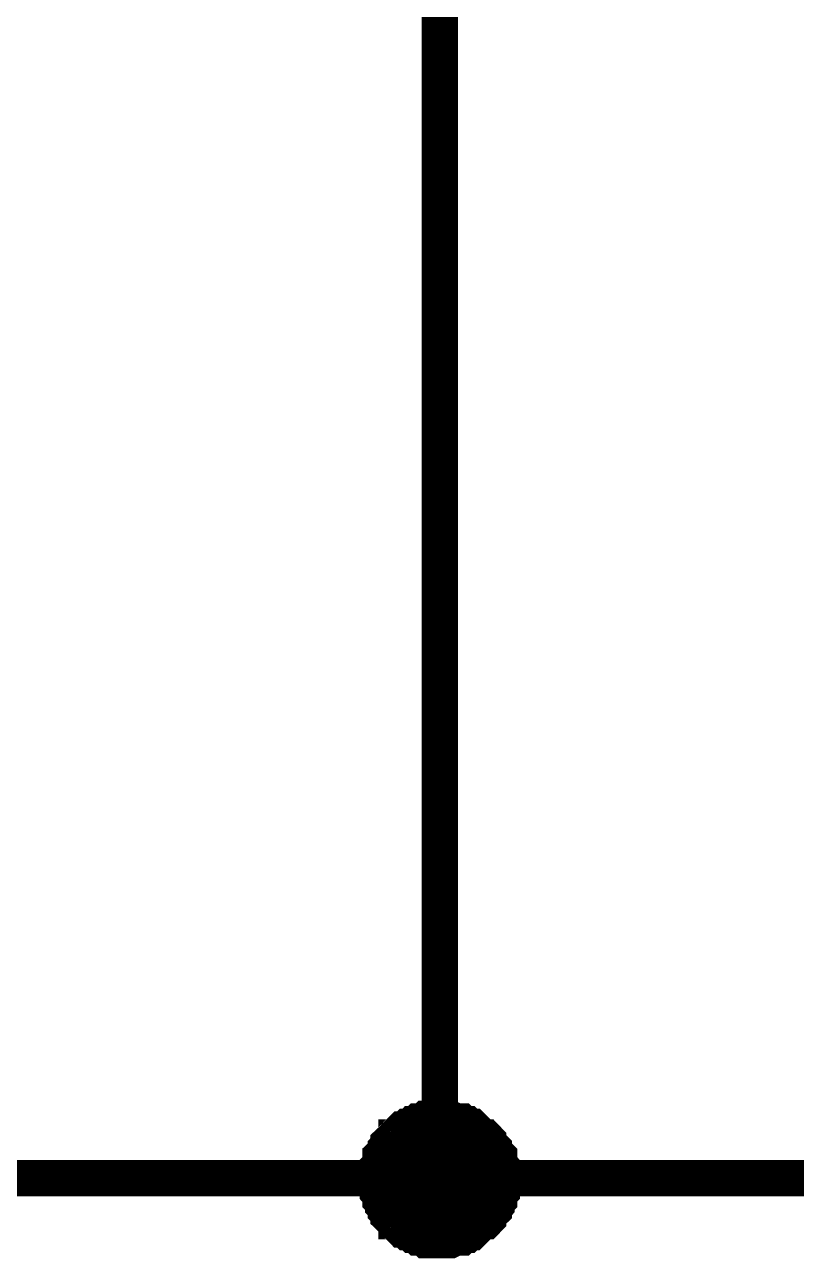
# Model space of a CAD drawing. Header units: millimetres. Extents: x 0 to 800, y 0 to 567.
# Drawn here: x 319.4 to 325.8, y 83.35 to 93.58 of the extents above; entities that cross this region are included whole.
import ezdxf

# ---------------------------------------------------------------- set-up
doc = ezdxf.new("R2010")
doc.units = ezdxf.units.MM
doc.layers.add('Sheet', color=255, linetype='Continuous')

msp = doc.modelspace()

# ---------------------------------------------------------------- linework, layer by layer
at = {"layer": 'Sheet'}
for points, const_width in [([(287.696, 112.24), (314.149, 112.24), (314.149, 84.018), (322.84, 84.018), (328.44, 84.018), (333.972, 84.018), (340.58, 84.018)], 0.3), ([(322.84, 84.018), (322.84, 100.615)], 0.3), ([(322.325, 84.018), (322.325, 84.04), (322.325, 84.063), (322.325, 84.085), (322.325, 84.107), (322.347, 84.13), (322.347, 84.152), (322.347, 84.197), (322.37, 84.219), (322.37, 84.219), (322.392, 84.242), (322.392, 84.264), (322.414, 84.287), (322.414, 84.309), (322.437, 84.331), (322.459, 84.354), (322.482, 84.354), (322.482, 84.376), (322.504, 84.399), (322.526, 84.421), (322.549, 84.421), (322.571, 84.443), (322.594, 84.443), (322.616, 84.466), (322.638, 84.466), (322.661, 84.488), (322.683, 84.488), (322.706, 84.488), (322.728, 84.511), (322.75, 84.511), (322.795, 84.511), (322.818, 84.511), (322.84, 84.511)], 0.3), ([(322.325, 84.018), (322.325, 84.04), (322.325, 84.063), (322.325, 84.085), (322.325, 84.107), (322.347, 84.13), (322.347, 84.152), (322.347, 84.197), (322.37, 84.219), (322.37, 84.219), (322.392, 84.242), (322.392, 84.264), (322.414, 84.287), (322.414, 84.309), (322.437, 84.331), (322.459, 84.354), (322.482, 84.354), (322.482, 84.376), (322.504, 84.399), (322.526, 84.421), (322.549, 84.421), (322.571, 84.443), (322.594, 84.443), (322.616, 84.466), (322.638, 84.466), (322.661, 84.488), (322.683, 84.488), (322.706, 84.488), (322.728, 84.511), (322.75, 84.511), (322.795, 84.511), (322.818, 84.511), (322.84, 84.511)], 0.3), ([(322.325, 84.018), (322.325, 84.04), (322.325, 84.063), (322.325, 84.085), (322.325, 84.107), (322.347, 84.13), (322.347, 84.152), (322.347, 84.197), (322.37, 84.219), (322.37, 84.219), (322.392, 84.242), (322.392, 84.264), (322.414, 84.287), (322.414, 84.309), (322.437, 84.331), (322.459, 84.354), (322.482, 84.354), (322.482, 84.376), (322.504, 84.399), (322.526, 84.421), (322.549, 84.421), (322.571, 84.443), (322.594, 84.443), (322.616, 84.466), (322.638, 84.466), (322.661, 84.488), (322.683, 84.488), (322.706, 84.488), (322.728, 84.511), (322.75, 84.511), (322.795, 84.511), (322.818, 84.511), (322.84, 84.511)], 0.3), ([(322.325, 84.018), (322.325, 84.04), (322.325, 84.063), (322.325, 84.085), (322.325, 84.107), (322.347, 84.13), (322.347, 84.152), (322.347, 84.197), (322.37, 84.219), (322.37, 84.219), (322.392, 84.242), (322.392, 84.264), (322.414, 84.287), (322.414, 84.309), (322.437, 84.331), (322.459, 84.354), (322.482, 84.354), (322.482, 84.376), (322.504, 84.399), (322.526, 84.421), (322.549, 84.421), (322.571, 84.443), (322.594, 84.443), (322.616, 84.466), (322.638, 84.466), (322.661, 84.488), (322.683, 84.488), (322.706, 84.488), (322.728, 84.511), (322.75, 84.511), (322.795, 84.511), (322.818, 84.511), (322.84, 84.511)], 0.3), ([(322.84, 84.511), (322.84, 84.511)], 0.3), ([(322.84, 84.511), (322.862, 84.511), (322.885, 84.511), (322.907, 84.511), (322.929, 84.511), (322.974, 84.488), (322.997, 84.488), (323.019, 84.488), (323.041, 84.466), (323.064, 84.466), (323.086, 84.443), (323.109, 84.443), (323.131, 84.421), (323.131, 84.421), (323.153, 84.399), (323.176, 84.376), (323.198, 84.354), (323.221, 84.354), (323.243, 84.331), (323.243, 84.309), (323.265, 84.287), (323.288, 84.264), (323.288, 84.242), (323.31, 84.219), (323.31, 84.219), (323.333, 84.197), (323.333, 84.152), (323.333, 84.13), (323.355, 84.107), (323.355, 84.085), (323.355, 84.063), (323.355, 84.04), (323.355, 84.018)], 0.3), ([(322.84, 84.511), (322.84, 84.511)], 0.3), ([(322.84, 84.511), (322.862, 84.511), (322.885, 84.511), (322.907, 84.511), (322.929, 84.511), (322.974, 84.488), (322.997, 84.488), (323.019, 84.488), (323.041, 84.466), (323.064, 84.466), (323.086, 84.443), (323.109, 84.443), (323.131, 84.421), (323.131, 84.421), (323.153, 84.399), (323.176, 84.376), (323.198, 84.354), (323.221, 84.354), (323.243, 84.331), (323.243, 84.309), (323.265, 84.287), (323.288, 84.264), (323.288, 84.242), (323.31, 84.219), (323.31, 84.219), (323.333, 84.197), (323.333, 84.152), (323.333, 84.13), (323.355, 84.107), (323.355, 84.085), (323.355, 84.063), (323.355, 84.04), (323.355, 84.018)], 0.3), ([(322.84, 84.511), (322.84, 84.511)], 0.3), ([(322.84, 84.511), (322.862, 84.511), (322.885, 84.511), (322.907, 84.511), (322.929, 84.511), (322.974, 84.488), (322.997, 84.488), (323.019, 84.488), (323.041, 84.466), (323.064, 84.466), (323.086, 84.443), (323.109, 84.443), (323.131, 84.421), (323.131, 84.421), (323.153, 84.399), (323.176, 84.376), (323.198, 84.354), (323.221, 84.354), (323.243, 84.331), (323.243, 84.309), (323.265, 84.287), (323.288, 84.264), (323.288, 84.242), (323.31, 84.219), (323.31, 84.219), (323.333, 84.197), (323.333, 84.152), (323.333, 84.13), (323.355, 84.107), (323.355, 84.085), (323.355, 84.063), (323.355, 84.04), (323.355, 84.018)], 0.3), ([(322.84, 84.511), (322.84, 84.511)], 0.3), ([(322.84, 84.511), (322.862, 84.511), (322.885, 84.511), (322.907, 84.511), (322.929, 84.511), (322.974, 84.488), (322.997, 84.488), (323.019, 84.488), (323.041, 84.466), (323.064, 84.466), (323.086, 84.443), (323.109, 84.443), (323.131, 84.421), (323.131, 84.421), (323.153, 84.399), (323.176, 84.376), (323.198, 84.354), (323.221, 84.354), (323.243, 84.331), (323.243, 84.309), (323.265, 84.287), (323.288, 84.264), (323.288, 84.242), (323.31, 84.219), (323.31, 84.219), (323.333, 84.197), (323.333, 84.152), (323.333, 84.13), (323.355, 84.107), (323.355, 84.085), (323.355, 84.063), (323.355, 84.04), (323.355, 84.018)], 0.3), ([(322.325, 84.018), (322.325, 84.04), (322.325, 84.063), (322.325, 84.085), (322.325, 84.107), (322.347, 84.13), (322.347, 84.152), (322.347, 84.197), (322.37, 84.219), (322.37, 84.219), (322.392, 84.242), (322.392, 84.264), (322.414, 84.287), (322.414, 84.309), (322.437, 84.331), (322.459, 84.354), (322.482, 84.354), (322.482, 84.376), (322.504, 84.399), (322.526, 84.421), (322.549, 84.421), (322.571, 84.443), (322.594, 84.443), (322.616, 84.466), (322.638, 84.466), (322.661, 84.488), (322.683, 84.488), (322.706, 84.488), (322.728, 84.511), (322.75, 84.511), (322.795, 84.511), (322.818, 84.511), (322.84, 84.511)], 0.0991), ([(322.325, 84.018), (322.325, 84.04), (322.325, 84.063), (322.325, 84.085), (322.325, 84.107), (322.347, 84.13), (322.347, 84.152), (322.347, 84.197), (322.37, 84.219), (322.37, 84.219), (322.392, 84.242), (322.392, 84.264), (322.414, 84.287), (322.414, 84.309), (322.437, 84.331), (322.459, 84.354), (322.482, 84.354), (322.482, 84.376), (322.504, 84.399), (322.526, 84.421), (322.549, 84.421), (322.571, 84.443), (322.594, 84.443), (322.616, 84.466), (322.638, 84.466), (322.661, 84.488), (322.683, 84.488), (322.706, 84.488), (322.728, 84.511), (322.75, 84.511), (322.795, 84.511), (322.818, 84.511), (322.84, 84.511)], 0.0991), ([(322.325, 84.018), (322.325, 84.04), (322.325, 84.063), (322.325, 84.085), (322.325, 84.107), (322.347, 84.13), (322.347, 84.152), (322.347, 84.197), (322.37, 84.219), (322.37, 84.219), (322.392, 84.242), (322.392, 84.264), (322.414, 84.287), (322.414, 84.309), (322.437, 84.331), (322.459, 84.354), (322.482, 84.354), (322.482, 84.376), (322.504, 84.399), (322.526, 84.421), (322.549, 84.421), (322.571, 84.443), (322.594, 84.443), (322.616, 84.466), (322.638, 84.466), (322.661, 84.488), (322.683, 84.488), (322.706, 84.488), (322.728, 84.511), (322.75, 84.511), (322.795, 84.511), (322.818, 84.511), (322.84, 84.511)], 0.0991), ([(322.325, 84.018), (322.325, 84.04), (322.325, 84.063), (322.325, 84.085), (322.325, 84.107), (322.347, 84.13), (322.347, 84.152), (322.347, 84.197), (322.37, 84.219), (322.37, 84.219), (322.392, 84.242), (322.392, 84.264), (322.414, 84.287), (322.414, 84.309), (322.437, 84.331), (322.459, 84.354), (322.482, 84.354), (322.482, 84.376), (322.504, 84.399), (322.526, 84.421), (322.549, 84.421), (322.571, 84.443), (322.594, 84.443), (322.616, 84.466), (322.638, 84.466), (322.661, 84.488), (322.683, 84.488), (322.706, 84.488), (322.728, 84.511), (322.75, 84.511), (322.795, 84.511), (322.818, 84.511), (322.84, 84.511)], 0.0991), ([(322.84, 84.511), (322.84, 84.511)], 0.0991), ([(322.84, 84.511), (322.862, 84.511), (322.885, 84.511), (322.907, 84.511), (322.929, 84.511), (322.974, 84.488), (322.997, 84.488), (323.019, 84.488), (323.041, 84.466), (323.064, 84.466), (323.086, 84.443), (323.109, 84.443), (323.131, 84.421), (323.131, 84.421), (323.153, 84.399), (323.176, 84.376), (323.198, 84.354), (323.221, 84.354), (323.243, 84.331), (323.243, 84.309), (323.265, 84.287), (323.288, 84.264), (323.288, 84.242), (323.31, 84.219), (323.31, 84.219), (323.333, 84.197), (323.333, 84.152), (323.333, 84.13), (323.355, 84.107), (323.355, 84.085), (323.355, 84.063), (323.355, 84.04), (323.355, 84.018)], 0.0991), ([(322.84, 84.511), (322.84, 84.511)], 0.0991), ([(322.84, 84.511), (322.862, 84.511), (322.885, 84.511), (322.907, 84.511), (322.929, 84.511), (322.974, 84.488), (322.997, 84.488), (323.019, 84.488), (323.041, 84.466), (323.064, 84.466), (323.086, 84.443), (323.109, 84.443), (323.131, 84.421), (323.131, 84.421), (323.153, 84.399), (323.176, 84.376), (323.198, 84.354), (323.221, 84.354), (323.243, 84.331), (323.243, 84.309), (323.265, 84.287), (323.288, 84.264), (323.288, 84.242), (323.31, 84.219), (323.31, 84.219), (323.333, 84.197), (323.333, 84.152), (323.333, 84.13), (323.355, 84.107), (323.355, 84.085), (323.355, 84.063), (323.355, 84.04), (323.355, 84.018)], 0.0991), ([(322.84, 84.511), (322.84, 84.511)], 0.0991), ([(322.84, 84.511), (322.862, 84.511), (322.885, 84.511), (322.907, 84.511), (322.929, 84.511), (322.974, 84.488), (322.997, 84.488), (323.019, 84.488), (323.041, 84.466), (323.064, 84.466), (323.086, 84.443), (323.109, 84.443), (323.131, 84.421), (323.131, 84.421), (323.153, 84.399), (323.176, 84.376), (323.198, 84.354), (323.221, 84.354), (323.243, 84.331), (323.243, 84.309), (323.265, 84.287), (323.288, 84.264), (323.288, 84.242), (323.31, 84.219), (323.31, 84.219), (323.333, 84.197), (323.333, 84.152), (323.333, 84.13), (323.355, 84.107), (323.355, 84.085), (323.355, 84.063), (323.355, 84.04), (323.355, 84.018)], 0.0991), ([(322.84, 84.511), (322.84, 84.511)], 0.0991), ([(322.84, 84.511), (322.862, 84.511), (322.885, 84.511), (322.907, 84.511), (322.929, 84.511), (322.974, 84.488), (322.997, 84.488), (323.019, 84.488), (323.041, 84.466), (323.064, 84.466), (323.086, 84.443), (323.109, 84.443), (323.131, 84.421), (323.131, 84.421), (323.153, 84.399), (323.176, 84.376), (323.198, 84.354), (323.221, 84.354), (323.243, 84.331), (323.243, 84.309), (323.265, 84.287), (323.288, 84.264), (323.288, 84.242), (323.31, 84.219), (323.31, 84.219), (323.333, 84.197), (323.333, 84.152), (323.333, 84.13), (323.355, 84.107), (323.355, 84.085), (323.355, 84.063), (323.355, 84.04), (323.355, 84.018)], 0.0991), ([(322.84, 83.503), (322.818, 83.503), (322.795, 83.503), (322.75, 83.503), (322.728, 83.503), (322.706, 83.525), (322.683, 83.525), (322.661, 83.525), (322.638, 83.547), (322.616, 83.547), (322.594, 83.57), (322.571, 83.57), (322.549, 83.592), (322.526, 83.592), (322.504, 83.615), (322.482, 83.637), (322.482, 83.659), (322.459, 83.659), (322.437, 83.682), (322.414, 83.704), (322.414, 83.727), (322.392, 83.749), (322.392, 83.771), (322.37, 83.794), (322.37, 83.816), (322.347, 83.839), (322.347, 83.861), (322.347, 83.883), (322.325, 83.906), (322.325, 83.928), (322.325, 83.973), (322.325, 83.995), (322.325, 84.018)], 0.3), ([(322.325, 84.018), (322.325, 84.018)], 0.3), ([(322.84, 83.503), (322.818, 83.503), (322.795, 83.503), (322.75, 83.503), (322.728, 83.503), (322.706, 83.525), (322.683, 83.525), (322.661, 83.525), (322.638, 83.547), (322.616, 83.547), (322.594, 83.57), (322.571, 83.57), (322.549, 83.592), (322.526, 83.592), (322.504, 83.615), (322.482, 83.637), (322.482, 83.659), (322.459, 83.659), (322.437, 83.682), (322.414, 83.704), (322.414, 83.727), (322.392, 83.749), (322.392, 83.771), (322.37, 83.794), (322.37, 83.816), (322.347, 83.839), (322.347, 83.861), (322.347, 83.883), (322.325, 83.906), (322.325, 83.928), (322.325, 83.973), (322.325, 83.995), (322.325, 84.018)], 0.3), ([(322.325, 84.018), (322.325, 84.018)], 0.3), ([(322.84, 83.503), (322.818, 83.503), (322.795, 83.503), (322.75, 83.503), (322.728, 83.503), (322.706, 83.525), (322.683, 83.525), (322.661, 83.525), (322.638, 83.547), (322.616, 83.547), (322.594, 83.57), (322.571, 83.57), (322.549, 83.592), (322.526, 83.592), (322.504, 83.615), (322.482, 83.637), (322.482, 83.659), (322.459, 83.659), (322.437, 83.682), (322.414, 83.704), (322.414, 83.727), (322.392, 83.749), (322.392, 83.771), (322.37, 83.794), (322.37, 83.816), (322.347, 83.839), (322.347, 83.861), (322.347, 83.883), (322.325, 83.906), (322.325, 83.928), (322.325, 83.973), (322.325, 83.995), (322.325, 84.018)], 0.3), ([(322.325, 84.018), (322.325, 84.018)], 0.3), ([(322.84, 83.503), (322.818, 83.503), (322.795, 83.503), (322.75, 83.503), (322.728, 83.503), (322.706, 83.525), (322.683, 83.525), (322.661, 83.525), (322.638, 83.547), (322.616, 83.547), (322.594, 83.57), (322.571, 83.57), (322.549, 83.592), (322.526, 83.592), (322.504, 83.615), (322.482, 83.637), (322.482, 83.659), (322.459, 83.659), (322.437, 83.682), (322.414, 83.704), (322.414, 83.727), (322.392, 83.749), (322.392, 83.771), (322.37, 83.794), (322.37, 83.816), (322.347, 83.839), (322.347, 83.861), (322.347, 83.883), (322.325, 83.906), (322.325, 83.928), (322.325, 83.973), (322.325, 83.995), (322.325, 84.018)], 0.3), ([(322.325, 84.018), (322.325, 84.018)], 0.3), ([(323.355, 84.018), (323.355, 83.995), (323.355, 83.973), (323.355, 83.928), (323.355, 83.906), (323.333, 83.883), (323.333, 83.861), (323.333, 83.839), (323.31, 83.816), (323.31, 83.794), (323.288, 83.771), (323.288, 83.749), (323.265, 83.727), (323.243, 83.704), (323.243, 83.682), (323.221, 83.659), (323.198, 83.659), (323.176, 83.637), (323.153, 83.615), (323.131, 83.592), (323.131, 83.592), (323.109, 83.57), (323.086, 83.57), (323.064, 83.547), (323.041, 83.547), (323.019, 83.525), (322.997, 83.525), (322.974, 83.525), (322.929, 83.503), (322.907, 83.503), (322.885, 83.503), (322.862, 83.503), (322.84, 83.503)], 0.3), ([(323.355, 84.018), (323.355, 83.995), (323.355, 83.973), (323.355, 83.928), (323.355, 83.906), (323.333, 83.883), (323.333, 83.861), (323.333, 83.839), (323.31, 83.816), (323.31, 83.794), (323.288, 83.771), (323.288, 83.749), (323.265, 83.727), (323.243, 83.704), (323.243, 83.682), (323.221, 83.659), (323.198, 83.659), (323.176, 83.637), (323.153, 83.615), (323.131, 83.592), (323.131, 83.592), (323.109, 83.57), (323.086, 83.57), (323.064, 83.547), (323.041, 83.547), (323.019, 83.525), (322.997, 83.525), (322.974, 83.525), (322.929, 83.503), (322.907, 83.503), (322.885, 83.503), (322.862, 83.503), (322.84, 83.503)], 0.3), ([(323.355, 84.018), (323.355, 83.995), (323.355, 83.973), (323.355, 83.928), (323.355, 83.906), (323.333, 83.883), (323.333, 83.861), (323.333, 83.839), (323.31, 83.816), (323.31, 83.794), (323.288, 83.771), (323.288, 83.749), (323.265, 83.727), (323.243, 83.704), (323.243, 83.682), (323.221, 83.659), (323.198, 83.659), (323.176, 83.637), (323.153, 83.615), (323.131, 83.592), (323.131, 83.592), (323.109, 83.57), (323.086, 83.57), (323.064, 83.547), (323.041, 83.547), (323.019, 83.525), (322.997, 83.525), (322.974, 83.525), (322.929, 83.503), (322.907, 83.503), (322.885, 83.503), (322.862, 83.503), (322.84, 83.503)], 0.3), ([(323.355, 84.018), (323.355, 83.995), (323.355, 83.973), (323.355, 83.928), (323.355, 83.906), (323.333, 83.883), (323.333, 83.861), (323.333, 83.839), (323.31, 83.816), (323.31, 83.794), (323.288, 83.771), (323.288, 83.749), (323.265, 83.727), (323.243, 83.704), (323.243, 83.682), (323.221, 83.659), (323.198, 83.659), (323.176, 83.637), (323.153, 83.615), (323.131, 83.592), (323.131, 83.592), (323.109, 83.57), (323.086, 83.57), (323.064, 83.547), (323.041, 83.547), (323.019, 83.525), (322.997, 83.525), (322.974, 83.525), (322.929, 83.503), (322.907, 83.503), (322.885, 83.503), (322.862, 83.503), (322.84, 83.503)], 0.3), ([(323.355, 84.018), (323.355, 84.018), (323.355, 84.018), (323.355, 84.018), (323.355, 84.018), (323.355, 84.018), (323.355, 84.018), (323.355, 84.018), (323.355, 84.018), (323.355, 84.018), (323.355, 84.018), (323.355, 84.018), (323.355, 84.018), (323.355, 84.018), (323.355, 84.018), (323.355, 84.018), (323.355, 84.018), (323.355, 84.018), (323.355, 84.018), (323.355, 84.018), (323.355, 84.018), (323.355, 84.018), (323.355, 84.018), (323.355, 84.018), (323.355, 84.018), (323.355, 84.018), (323.355, 84.018), (323.355, 84.018), (323.355, 84.018), (323.355, 84.018), (323.355, 84.018), (323.355, 84.018), (323.355, 84.018)], 0.3), ([(323.355, 84.018), (323.355, 84.018)], 0.3), ([(323.355, 84.018), (323.355, 84.018), (323.355, 84.018), (323.355, 84.018), (323.355, 84.018), (323.355, 84.018), (323.355, 84.018), (323.355, 84.018), (323.355, 84.018), (323.355, 84.018), (323.355, 84.018), (323.355, 84.018), (323.355, 84.018), (323.355, 84.018), (323.355, 84.018), (323.355, 84.018), (323.355, 84.018), (323.355, 84.018), (323.355, 84.018), (323.355, 84.018), (323.355, 84.018), (323.355, 84.018), (323.355, 84.018), (323.355, 84.018), (323.355, 84.018), (323.355, 84.018), (323.355, 84.018), (323.355, 84.018), (323.355, 84.018), (323.355, 84.018), (323.355, 84.018), (323.355, 84.018), (323.355, 84.018)], 0.3), ([(323.355, 84.018), (323.355, 84.018)], 0.3), ([(323.355, 84.018), (323.355, 84.018), (323.355, 84.018), (323.355, 84.018), (323.355, 84.018), (323.355, 84.018), (323.355, 84.018), (323.355, 84.018), (323.355, 84.018), (323.355, 84.018), (323.355, 84.018), (323.355, 84.018), (323.355, 84.018), (323.355, 84.018), (323.355, 84.018), (323.355, 84.018), (323.355, 84.018), (323.355, 84.018), (323.355, 84.018), (323.355, 84.018), (323.355, 84.018), (323.355, 84.018), (323.355, 84.018), (323.355, 84.018), (323.355, 84.018), (323.355, 84.018), (323.355, 84.018), (323.355, 84.018), (323.355, 84.018), (323.355, 84.018), (323.355, 84.018), (323.355, 84.018), (323.355, 84.018)], 0.3), ([(323.355, 84.018), (323.355, 84.018)], 0.3), ([(323.355, 84.018), (323.355, 84.018), (323.355, 84.018), (323.355, 84.018), (323.355, 84.018), (323.355, 84.018), (323.355, 84.018), (323.355, 84.018), (323.355, 84.018), (323.355, 84.018), (323.355, 84.018), (323.355, 84.018), (323.355, 84.018), (323.355, 84.018), (323.355, 84.018), (323.355, 84.018), (323.355, 84.018), (323.355, 84.018), (323.355, 84.018), (323.355, 84.018), (323.355, 84.018), (323.355, 84.018), (323.355, 84.018), (323.355, 84.018), (323.355, 84.018), (323.355, 84.018), (323.355, 84.018), (323.355, 84.018), (323.355, 84.018), (323.355, 84.018), (323.355, 84.018), (323.355, 84.018), (323.355, 84.018)], 0.3), ([(323.355, 84.018), (323.355, 84.018)], 0.3), ([(322.84, 83.503), (322.818, 83.503), (322.795, 83.503), (322.75, 83.503), (322.728, 83.503), (322.706, 83.525), (322.683, 83.525), (322.661, 83.525), (322.638, 83.547), (322.616, 83.547), (322.594, 83.57), (322.571, 83.57), (322.549, 83.592), (322.526, 83.592), (322.504, 83.615), (322.482, 83.637), (322.482, 83.659), (322.459, 83.659), (322.437, 83.682), (322.414, 83.704), (322.414, 83.727), (322.392, 83.749), (322.392, 83.771), (322.37, 83.794), (322.37, 83.816), (322.347, 83.839), (322.347, 83.861), (322.347, 83.883), (322.325, 83.906), (322.325, 83.928), (322.325, 83.973), (322.325, 83.995), (322.325, 84.018)], 0.0991), ([(322.325, 84.018), (322.325, 84.018)], 0.0991), ([(322.84, 83.503), (322.818, 83.503), (322.795, 83.503), (322.75, 83.503), (322.728, 83.503), (322.706, 83.525), (322.683, 83.525), (322.661, 83.525), (322.638, 83.547), (322.616, 83.547), (322.594, 83.57), (322.571, 83.57), (322.549, 83.592), (322.526, 83.592), (322.504, 83.615), (322.482, 83.637), (322.482, 83.659), (322.459, 83.659), (322.437, 83.682), (322.414, 83.704), (322.414, 83.727), (322.392, 83.749), (322.392, 83.771), (322.37, 83.794), (322.37, 83.816), (322.347, 83.839), (322.347, 83.861), (322.347, 83.883), (322.325, 83.906), (322.325, 83.928), (322.325, 83.973), (322.325, 83.995), (322.325, 84.018)], 0.0991), ([(322.325, 84.018), (322.325, 84.018)], 0.0991), ([(322.84, 83.503), (322.818, 83.503), (322.795, 83.503), (322.75, 83.503), (322.728, 83.503), (322.706, 83.525), (322.683, 83.525), (322.661, 83.525), (322.638, 83.547), (322.616, 83.547), (322.594, 83.57), (322.571, 83.57), (322.549, 83.592), (322.526, 83.592), (322.504, 83.615), (322.482, 83.637), (322.482, 83.659), (322.459, 83.659), (322.437, 83.682), (322.414, 83.704), (322.414, 83.727), (322.392, 83.749), (322.392, 83.771), (322.37, 83.794), (322.37, 83.816), (322.347, 83.839), (322.347, 83.861), (322.347, 83.883), (322.325, 83.906), (322.325, 83.928), (322.325, 83.973), (322.325, 83.995), (322.325, 84.018)], 0.0991), ([(322.325, 84.018), (322.325, 84.018)], 0.0991), ([(322.84, 83.503), (322.818, 83.503), (322.795, 83.503), (322.75, 83.503), (322.728, 83.503), (322.706, 83.525), (322.683, 83.525), (322.661, 83.525), (322.638, 83.547), (322.616, 83.547), (322.594, 83.57), (322.571, 83.57), (322.549, 83.592), (322.526, 83.592), (322.504, 83.615), (322.482, 83.637), (322.482, 83.659), (322.459, 83.659), (322.437, 83.682), (322.414, 83.704), (322.414, 83.727), (322.392, 83.749), (322.392, 83.771), (322.37, 83.794), (322.37, 83.816), (322.347, 83.839), (322.347, 83.861), (322.347, 83.883), (322.325, 83.906), (322.325, 83.928), (322.325, 83.973), (322.325, 83.995), (322.325, 84.018)], 0.0991), ([(322.325, 84.018), (322.325, 84.018)], 0.0991), ([(323.355, 84.018), (323.355, 83.995), (323.355, 83.973), (323.355, 83.928), (323.355, 83.906), (323.333, 83.883), (323.333, 83.861), (323.333, 83.839), (323.31, 83.816), (323.31, 83.794), (323.288, 83.771), (323.288, 83.749), (323.265, 83.727), (323.243, 83.704), (323.243, 83.682), (323.221, 83.659), (323.198, 83.659), (323.176, 83.637), (323.153, 83.615), (323.131, 83.592), (323.131, 83.592), (323.109, 83.57), (323.086, 83.57), (323.064, 83.547), (323.041, 83.547), (323.019, 83.525), (322.997, 83.525), (322.974, 83.525), (322.929, 83.503), (322.907, 83.503), (322.885, 83.503), (322.862, 83.503), (322.84, 83.503)], 0.0991), ([(323.355, 84.018), (323.355, 83.995), (323.355, 83.973), (323.355, 83.928), (323.355, 83.906), (323.333, 83.883), (323.333, 83.861), (323.333, 83.839), (323.31, 83.816), (323.31, 83.794), (323.288, 83.771), (323.288, 83.749), (323.265, 83.727), (323.243, 83.704), (323.243, 83.682), (323.221, 83.659), (323.198, 83.659), (323.176, 83.637), (323.153, 83.615), (323.131, 83.592), (323.131, 83.592), (323.109, 83.57), (323.086, 83.57), (323.064, 83.547), (323.041, 83.547), (323.019, 83.525), (322.997, 83.525), (322.974, 83.525), (322.929, 83.503), (322.907, 83.503), (322.885, 83.503), (322.862, 83.503), (322.84, 83.503)], 0.0991), ([(323.355, 84.018), (323.355, 83.995), (323.355, 83.973), (323.355, 83.928), (323.355, 83.906), (323.333, 83.883), (323.333, 83.861), (323.333, 83.839), (323.31, 83.816), (323.31, 83.794), (323.288, 83.771), (323.288, 83.749), (323.265, 83.727), (323.243, 83.704), (323.243, 83.682), (323.221, 83.659), (323.198, 83.659), (323.176, 83.637), (323.153, 83.615), (323.131, 83.592), (323.131, 83.592), (323.109, 83.57), (323.086, 83.57), (323.064, 83.547), (323.041, 83.547), (323.019, 83.525), (322.997, 83.525), (322.974, 83.525), (322.929, 83.503), (322.907, 83.503), (322.885, 83.503), (322.862, 83.503), (322.84, 83.503)], 0.0991), ([(323.355, 84.018), (323.355, 83.995), (323.355, 83.973), (323.355, 83.928), (323.355, 83.906), (323.333, 83.883), (323.333, 83.861), (323.333, 83.839), (323.31, 83.816), (323.31, 83.794), (323.288, 83.771), (323.288, 83.749), (323.265, 83.727), (323.243, 83.704), (323.243, 83.682), (323.221, 83.659), (323.198, 83.659), (323.176, 83.637), (323.153, 83.615), (323.131, 83.592), (323.131, 83.592), (323.109, 83.57), (323.086, 83.57), (323.064, 83.547), (323.041, 83.547), (323.019, 83.525), (322.997, 83.525), (322.974, 83.525), (322.929, 83.503), (322.907, 83.503), (322.885, 83.503), (322.862, 83.503), (322.84, 83.503)], 0.0991), ([(323.355, 84.018), (323.355, 84.018), (323.355, 84.018), (323.355, 84.018), (323.355, 84.018), (323.355, 84.018), (323.355, 84.018), (323.355, 84.018), (323.355, 84.018), (323.355, 84.018), (323.355, 84.018), (323.355, 84.018), (323.355, 84.018), (323.355, 84.018), (323.355, 84.018), (323.355, 84.018), (323.355, 84.018), (323.355, 84.018), (323.355, 84.018), (323.355, 84.018), (323.355, 84.018), (323.355, 84.018), (323.355, 84.018), (323.355, 84.018), (323.355, 84.018), (323.355, 84.018), (323.355, 84.018), (323.355, 84.018), (323.355, 84.018), (323.355, 84.018), (323.355, 84.018), (323.355, 84.018), (323.355, 84.018)], 0.0991), ([(323.355, 84.018), (323.355, 84.018)], 0.0991), ([(323.355, 84.018), (323.355, 84.018), (323.355, 84.018), (323.355, 84.018), (323.355, 84.018), (323.355, 84.018), (323.355, 84.018), (323.355, 84.018), (323.355, 84.018), (323.355, 84.018), (323.355, 84.018), (323.355, 84.018), (323.355, 84.018), (323.355, 84.018), (323.355, 84.018), (323.355, 84.018), (323.355, 84.018), (323.355, 84.018), (323.355, 84.018), (323.355, 84.018), (323.355, 84.018), (323.355, 84.018), (323.355, 84.018), (323.355, 84.018), (323.355, 84.018), (323.355, 84.018), (323.355, 84.018), (323.355, 84.018), (323.355, 84.018), (323.355, 84.018), (323.355, 84.018), (323.355, 84.018), (323.355, 84.018)], 0.0991), ([(323.355, 84.018), (323.355, 84.018)], 0.0991), ([(323.355, 84.018), (323.355, 84.018), (323.355, 84.018), (323.355, 84.018), (323.355, 84.018), (323.355, 84.018), (323.355, 84.018), (323.355, 84.018), (323.355, 84.018), (323.355, 84.018), (323.355, 84.018), (323.355, 84.018), (323.355, 84.018), (323.355, 84.018), (323.355, 84.018), (323.355, 84.018), (323.355, 84.018), (323.355, 84.018), (323.355, 84.018), (323.355, 84.018), (323.355, 84.018), (323.355, 84.018), (323.355, 84.018), (323.355, 84.018), (323.355, 84.018), (323.355, 84.018), (323.355, 84.018), (323.355, 84.018), (323.355, 84.018), (323.355, 84.018), (323.355, 84.018), (323.355, 84.018), (323.355, 84.018)], 0.0991), ([(323.355, 84.018), (323.355, 84.018)], 0.0991), ([(323.355, 84.018), (323.355, 84.018), (323.355, 84.018), (323.355, 84.018), (323.355, 84.018), (323.355, 84.018), (323.355, 84.018), (323.355, 84.018), (323.355, 84.018), (323.355, 84.018), (323.355, 84.018), (323.355, 84.018), (323.355, 84.018), (323.355, 84.018), (323.355, 84.018), (323.355, 84.018), (323.355, 84.018), (323.355, 84.018), (323.355, 84.018), (323.355, 84.018), (323.355, 84.018), (323.355, 84.018), (323.355, 84.018), (323.355, 84.018), (323.355, 84.018), (323.355, 84.018), (323.355, 84.018), (323.355, 84.018), (323.355, 84.018), (323.355, 84.018), (323.355, 84.018), (323.355, 84.018), (323.355, 84.018)], 0.0991), ([(323.355, 84.018), (323.355, 84.018)], 0.0991)]:
    msp.add_lwpolyline(points, dxfattribs=dict(at, const_width=const_width))
at = {"layer": 'Sheet', "const_width": 0.508}
msp.add_lwpolyline([(322.573, 84.014, 1), (323.081, 84.014, 1)], format="xyb", close=True, dxfattribs=at)

doc.saveas('drawing.dxf')
